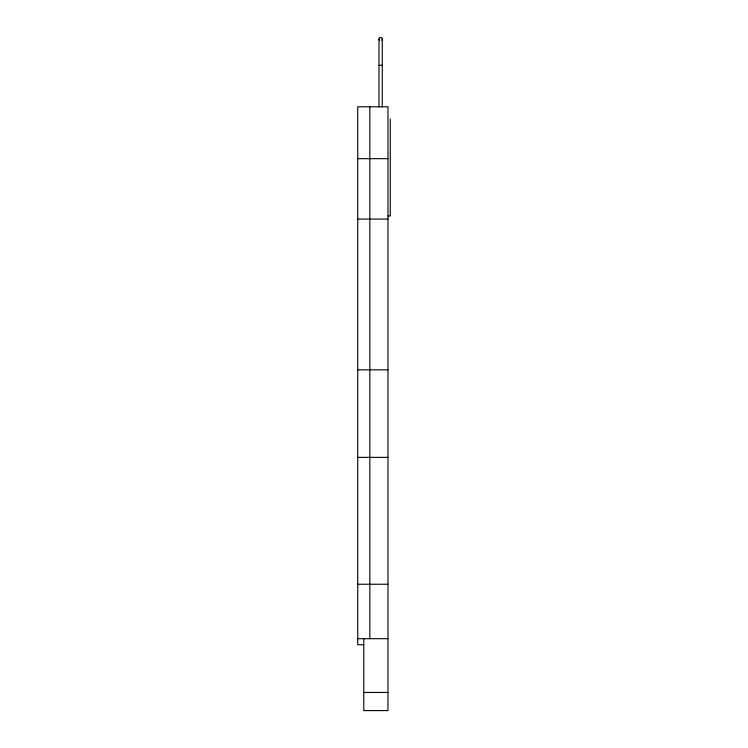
<?xml version="1.0" encoding="UTF-8"?>
<svg xmlns="http://www.w3.org/2000/svg" width="748" height="748" viewBox="0 0 748 748"><rect width="100%" height="100%" fill="white"/><g stroke="black" fill="none" stroke-linecap="round" stroke-linejoin="round"><path stroke-width="1.12" d="M378.984 107.039L378.984 39.046C378.909 36.914 382.387 36.942 382.284 39.074L382.284 107.039M382.284 39.074L381.789 40.252M357.722 158.669L387.969 158.669M388.053 215.976L390.278 215.976L390.278 118.979M357.722 219.08L387.969 219.08M357.722 369.83L387.969 369.83M357.722 457.374L387.969 457.374M357.722 584.244L387.969 584.244M357.722 638.689L387.969 638.689M363.771 644.739L357.722 644.739L357.722 106.777L387.969 106.777L387.969 710.6L363.771 710.6L363.771 638.689M363.771 692.452L387.969 692.452M379.451 40.233L378.984 39.046M369.821 106.777L369.821 638.689M379.04 65.403L382.284 65.45L379.04 65.403"/></g></svg>
